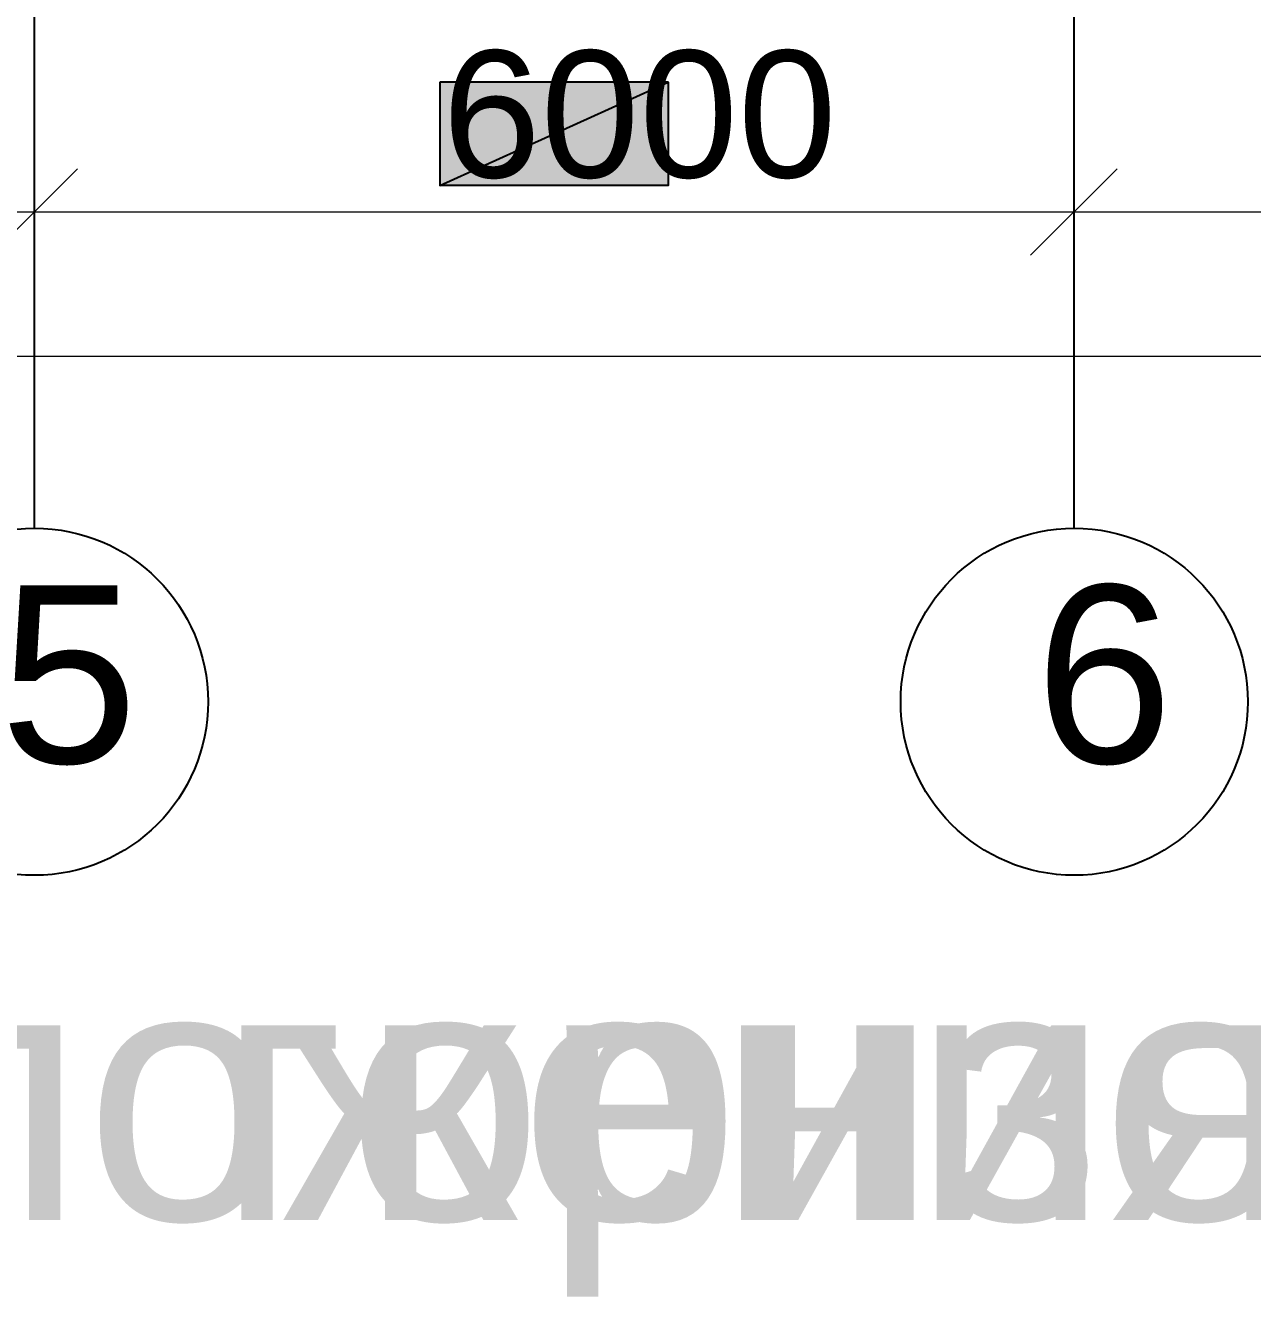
# Model space of a CAD drawing. Extents: x 8 to 21351, y 0 to 420.
# Drawn here: x 15722.33 to 15757.73, y 269.02 to 305.7 of the extents above; entities that cross this region are included whole.
import ezdxf

# ---------------------------------------------------------------- set-up
doc = ezdxf.new("R2010")
doc.units = 0
doc.styles.add('TEYPDFCAD_TEXT', font='arial.ttf')

msp = doc.modelspace()

# ---------------------------------------------------------------- hatches: boundary and pattern name
at = {"true_color": 0xffffff}
h = msp.add_hatch(color=0, dxfattribs=at)
h.paths.add_polyline_path([(15734.292, 304.059), (15734.292, 301.075), (15740.875, 304.059)])
h.paths.add_polyline_path([(15734.292, 301.075), (15740.875, 304.059), (15740.875, 301.075)])

# ---------------------------------------------------------------- linework, layer by layer
at = {"color": 7, "lineweight": 25}
for p, q in [((15722.587, 309.562), (15722.587, 296.164)), ((15752.58, 309.562), (15752.58, 296.164)), ((15722.587, 296.164), (15722.587, 291.169)), ((15752.58, 296.164), (15752.58, 291.169))]:
    msp.add_line(p, q, dxfattribs=at)
at = {"color": 7, "lineweight": 5}
for p, q in [((15722.587, 300.948), (15722.587, 302.324)), ((15722.587, 300.948), (15722.587, 302.324)), ((15752.58, 300.948), (15752.58, 302.324)), ((15752.58, 300.948), (15752.58, 302.324)), ((15721.338, 299.064), (15723.836, 301.562)), ((15723.836, 301.562), (15721.338, 299.064)), ((15751.331, 299.064), (15753.829, 301.562)), ((15753.829, 301.562), (15751.331, 299.064)), ((15690.583, 300.313), (15724.576, 300.313)), ((15720.576, 300.313), (15754.591, 300.313)), ((15750.59, 300.313), (15784.584, 300.313)), ((15934.571, 296.143), (15600.582, 296.143))]:
    msp.add_line(p, q, dxfattribs=at)
at = {"color": 0, "true_color": 0xffffff}
for points in [[(15734.292, 304.059), (15734.292, 301.075), (15740.875, 304.059)], [(15734.292, 301.075), (15740.875, 304.059), (15740.875, 301.075)]]:
    msp.add_lwpolyline(points, close=True, dxfattribs=at)
at = {"color": 7, "lineweight": 25}
for centre in [(15722.597, 286.184), (15752.591, 286.184)]:
    msp.add_circle(centre, 5.006, dxfattribs=at)

# ---------------------------------------------------------------- texts
at = {"color": 7, "style": 'TEYPDFCAD_TEXT'}
for s, height, p in [('6000', 3.6618, (15734.355, 301.308)), ('5', 5.126, (15721.592, 284.416)), ('6', 5.126, (15751.458, 284.416)), ('расположения', 7.32014, (15690.375, 271.23)), ('горизонтальных', 7.32014, (15727.856, 271.23))]:
    msp.add_text(s, height=height, dxfattribs=at).set_placement(p)

doc.saveas('drawing.dxf')
